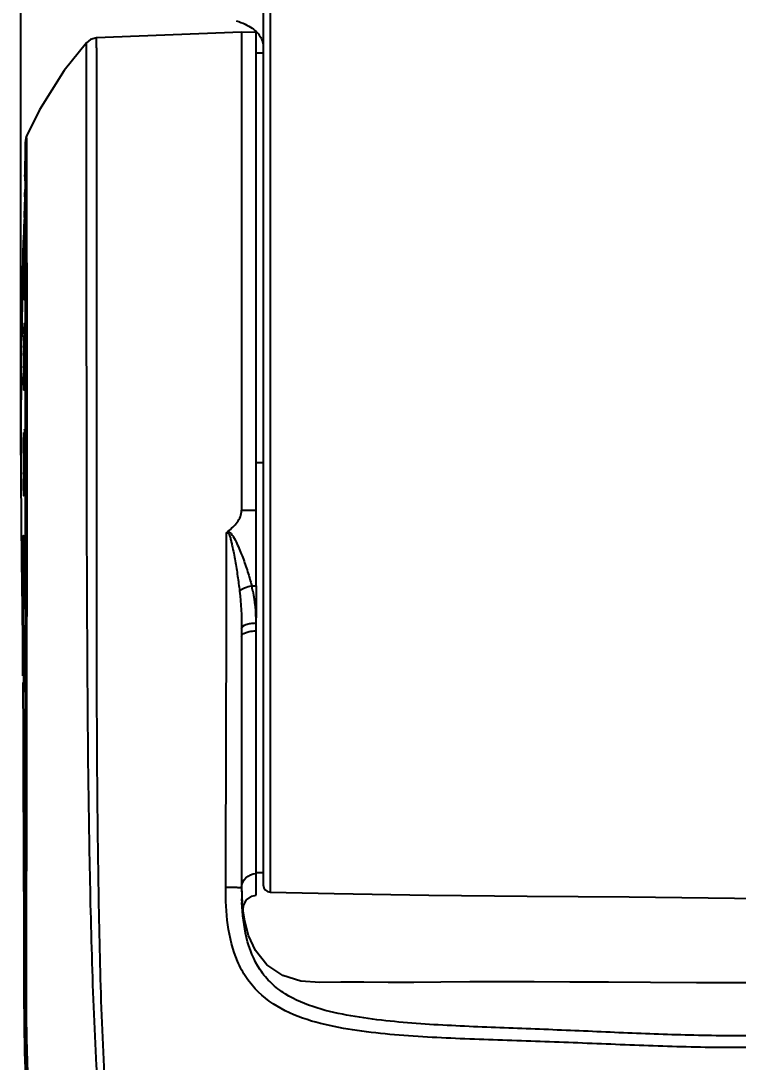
# Model space of a CAD drawing. Header units: millimetres. Extents: x 5828 to 6704, y 123 to 421.
# Drawn here: x 6469.71 to 6476.36, y 249.84 to 259.49 of the extents above; entities that cross this region are included whole.
import ezdxf

# ---------------------------------------------------------------- set-up
doc = ezdxf.new("R2010")
doc.units = ezdxf.units.MM
doc.layers.add('外形图', color=7, linetype='Continuous')
doc.layers.add('尺寸标注', color=7, linetype='Continuous')
doc.styles.add('微软雅黑', font='msyh.ttc', dxfattribs={"height": 1.5})
doc.dimstyles.new('尺寸标注_1_15比例', dxfattribs={"dimtxt": 1.5, "dimasz": 1.25, "dimexe": 0.5, "dimexo": 0.4, "dimgap": 0.5, "dimtad": 1, "dimdec": 1, "dimlfac": 15, "dimdsep": 46, "dimtxsty": '微软雅黑', "dimcen": 0.09, "dimadec": 0, "dimazin": 0, "dimtp": 0.01, "dimtm": 0.01, "dimtfac": 1, "dimtdec": 1, "dimtofl": 0, "dimtmove": 0, "dimatfit": 3, "dimfxl": 1, "dimtolj": 1, "dimarcsym": 0})

# ---------------------------------------------------------------- blocks, each defined once
blk = doc.blocks.new('*D787')
at = {"layer": 'Defpoints', "color": 0}
for p in [(6469.7154, 284.5485), (6483.0052, 255.7131), (6469.7154, 255.0651)]:
    blk.add_point(p, dxfattribs=at)
at = {"layer": '尺寸标注', "color": 0, "lineweight": -2}
for p, q in [((6469.7154, 255.4651), (6469.7154, 285.0485)), ((6483.0052, 256.1131), (6483.0052, 285.0485)), ((6481.7552, 284.5485), (6470.9654, 284.5485))]:
    blk.add_line(p, q, dxfattribs=at)
at = {"layer": '尺寸标注', "color": 0}
for points in [[(6470.9654, 284.7569), (6470.9654, 284.3402), (6469.7154, 284.5485)], [(6481.7552, 284.3402), (6481.7552, 284.7569), (6483.0052, 284.5485)]]:
    blk.add_solid(points, dxfattribs=at)
at = {"layer": '尺寸标注', "color": 0, "insert": (6476.3603, 285.8276), "char_height": 1.5, "attachment_point": 5, "style": '微软雅黑'}
blk.add_mtext('\\A1;199.3', dxfattribs=at)

msp = doc.modelspace()

# ---------------------------------------------------------------- linework, layer by layer
at = {"layer": '外形图', "color": 7, "linetype": 'Continuous'}
for p, q in [((6471.7599, 259.3821), (6470.4159, 259.33)), ((6471.7599, 259.3821), (6471.7599, 254.9538)), ((6471.8933, 259.3797), (6471.7599, 259.3821)), ((6471.8933, 254.2562), (6471.8933, 259.3797)), ((6471.9594, 259.2529), (6471.9599, 259.2371)), ((6471.9599, 259.1897), (6471.8933, 259.1897)), ((6469.7682, 258.4186), (6469.7682, 258.4188)), ((6469.7682, 258.4186), (6469.7682, 258.4188)), ((6469.7688, 258.3661), (6469.7682, 258.4186)), ((6469.7688, 258.3661), (6469.7686, 258.3984)), ((6469.7569, 258.3684), (6469.7546, 258.2712)), ((6469.7569, 258.2414), (6469.7569, 258.3684)), ((6469.7691, 258.3192), (6469.7688, 258.3661)), ((6469.7696, 258.222), (6469.7691, 258.3192)), ((6469.7546, 258.2716), (6469.7512, 258.1084)), ((6469.7546, 258.2716), (6469.7546, 258.2715)), ((6469.7568, 257.7659), (6469.7569, 258.2414)), ((6469.7697, 258.1825), (6469.7694, 258.2579)), ((6469.7512, 258.1084), (6469.7501, 258.0552)), ((6469.7701, 258.0429), (6469.7697, 258.1825)), ((6469.7706, 257.8722), (6469.7701, 258.0429)), ((6469.7538, 257.9545), (6469.7534, 257.9243)), ((6469.771, 257.6731), (6469.7706, 257.8722)), ((6469.7567, 256.2291), (6469.7568, 257.7659)), ((6469.7484, 257.6649), (6469.748, 257.6475)), ((6469.7711, 257.6011), (6469.771, 257.6731)), ((6469.7712, 257.5363), (6469.7711, 257.6011)), ((6469.7713, 257.5266), (6469.7712, 257.5363)), ((6469.7714, 257.4497), (6469.7713, 257.5266)), ((6469.7369, 257.4563), (6469.7341, 257.3145)), ((6469.7474, 257.4149), (6469.7479, 257.429)), ((6469.7715, 257.3705), (6469.7714, 257.4497)), ((6469.7716, 257.2891), (6469.7715, 257.3705)), ((6469.7341, 257.3145), (6469.7307, 257.1282)), ((6469.7445, 257.2981), (6469.7449, 257.3161)), ((6469.7539, 257.3169), (6469.7537, 257.3017)), ((6469.7717, 257.2054), (6469.7716, 257.2891)), ((6469.7305, 257.1155), (6469.7307, 257.128)), ((6469.7308, 257.1282), (6469.7307, 257.1248)), ((6469.7307, 257.128), (6469.7308, 257.1282)), ((6469.7307, 257.1268), (6469.7307, 257.128)), ((6469.7308, 257.1282), (6469.7308, 257.1281)), ((6469.7718, 257.1284), (6469.7717, 257.2054)), ((6469.7718, 257.1196), (6469.7718, 257.1284)), ((6469.7297, 257.0436), (6469.7291, 257.0012)), ((6469.7297, 257.0661), (6469.7306, 257.1209)), ((6469.7304, 257.097), (6469.7297, 257.0436)), ((6469.7307, 257.1248), (6469.7304, 257.097)), ((6469.7412, 257.0844), (6469.7415, 257.114)), ((6469.7719, 257.0316), (6469.7718, 257.1196)), ((6469.772, 256.9413), (6469.7719, 257.0316)), ((6469.7291, 257.0012), (6469.7273, 256.8825)), ((6469.748, 257.0045), (6469.7475, 256.9906)), ((6469.7721, 256.8487), (6469.772, 256.9413)), ((6469.7268, 256.8462), (6469.7251, 256.7357)), ((6469.7273, 256.8825), (6469.7268, 256.8462)), ((6469.7721, 256.7538), (6469.7721, 256.8487)), ((6469.7722, 256.6568), (6469.7721, 256.7538)), ((6469.7237, 256.6524), (6469.7222, 256.5597)), ((6469.7251, 256.7357), (6469.7237, 256.6524)), ((6469.7722, 256.5579), (6469.7722, 256.6568)), ((6469.7217, 256.5411), (6469.7224, 256.5885)), ((6469.7227, 256.5877), (6469.7217, 256.5325)), ((6469.7722, 256.4574), (6469.7722, 256.5579)), ((6469.7181, 256.2235), (6469.7218, 256.5443)), ((6469.722, 256.5459), (6469.7216, 256.5287)), ((6469.7217, 256.5301), (6469.7216, 256.5287)), ((6469.7216, 256.5282), (6469.7216, 256.5288)), ((6469.7216, 256.5287), (6469.7216, 256.5282)), ((6469.7414, 256.463), (6469.7417, 256.4786)), ((6469.7722, 256.3559), (6469.7722, 256.4574)), ((6469.7722, 256.2537), (6469.7722, 256.3559)), ((6469.7396, 256.2742), (6469.7396, 256.2882)), ((6469.7524, 256.2867), (6469.7522, 256.2733)), ((6469.7181, 256.2235), (6469.7147, 255.7237)), ((6469.7566, 255.7215), (6469.7567, 256.2291)), ((6469.7722, 256.1513), (6469.7722, 256.2537)), ((6469.7722, 256.0488), (6469.7722, 256.1513)), ((6469.7147, 255.7237), (6469.7144, 255.2712)), ((6469.7566, 255.6183), (6469.7566, 255.7215)), ((6469.772, 255.6352), (6469.772, 255.7398)), ((6469.7566, 255.5099), (6469.7566, 255.6183)), ((6469.7719, 255.5256), (6469.772, 255.6352)), ((6469.7383, 255.4842), (6469.7385, 255.4978)), ((6469.7566, 255.3903), (6469.7566, 255.5099)), ((6469.7719, 255.4053), (6469.7719, 255.5256)), ((6469.7719, 255.3949), (6469.7719, 255.4053)), ((6469.7719, 255.2679), (6469.7719, 255.3949)), ((6471.9599, 255.3949), (6471.8933, 255.3949)), ((6469.738, 255.2893), (6469.7379, 255.3038)), ((6469.7531, 255.2981), (6469.7529, 255.287)), ((6469.7532, 255.3096), (6469.7531, 255.2981)), ((6469.7566, 255.2539), (6469.7566, 255.3903)), ((6469.7144, 255.2712), (6469.7165, 254.8591)), ((6469.7566, 255.1982), (6469.7566, 255.2539)), ((6469.7566, 255.1019), (6469.7566, 255.1982)), ((6469.7719, 255.2581), (6469.7719, 255.2679)), ((6469.7719, 255.1133), (6469.7719, 255.2581)), ((6469.7566, 255.0849), (6469.7566, 255.1649)), ((6469.7566, 255.0849), (6469.7566, 255.1019)), ((6469.7719, 255.0849), (6469.7719, 255.1133)), ((6471.7599, 254.9552), (6471.8933, 254.9553)), ((6469.7165, 254.8591), (6469.7205, 254.4761)), ((6469.7566, 254.7227), (6469.7566, 254.7415)), ((6469.7567, 254.5494), (6469.7566, 254.7415)), ((6469.7566, 254.6991), (6469.7566, 254.7227)), ((6469.7719, 254.4127), (6469.772, 254.7402)), ((6469.772, 254.6427), (6469.772, 254.7227)), ((6469.7566, 254.6427), (6469.7566, 254.6991)), ((6469.7567, 254.6093), (6469.7566, 254.6427)), ((6469.7482, 254.5428), (6469.7509, 254.6099)), ((6469.7567, 254.4127), (6469.7567, 254.5494)), ((6469.7205, 254.4761), (6469.7259, 254.0863)), ((6469.7354, 254.5051), (6469.7354, 254.5199)), ((6469.7717, 254.1026), (6469.7719, 254.4832)), ((6469.7568, 253.7624), (6469.7567, 254.4127)), ((6471.8533, 254.2559), (6471.8933, 254.2562)), ((6469.7259, 254.0863), (6469.728, 253.8899)), ((6471.7599, 253.859), (6471.7599, 251.4603)), ((6471.8933, 251.3916), (6471.8933, 253.9109)), ((6469.7568, 253.27), (6469.7568, 253.7624)), ((6469.7327, 253.6797), (6469.7327, 253.6976)), ((6469.7338, 253.4729), (6469.7337, 253.4911)), ((6469.7333, 253.304), (6469.7339, 253.2234)), ((6469.7568, 253.2475), (6469.7568, 253.27)), ((6469.7568, 253.2475), (6469.7568, 253.27)), ((6469.7708, 253.2412), (6469.7708, 253.2699)), ((6469.7708, 253.2412), (6469.7708, 253.2699)), ((6469.7339, 253.2234), (6469.7342, 253.1765)), ((6469.7342, 253.1765), (6469.7343, 253.1596)), ((6469.7343, 253.1596), (6469.7344, 253.1422)), ((6469.7344, 253.1422), (6469.7345, 253.1243)), ((6469.7354, 252.936), (6469.736, 252.7912)), ((6469.7357, 252.8498), (6469.737, 252.5488)), ((6469.736, 252.7912), (6469.736, 252.7803)), ((6471.8933, 251.6001), (6471.9599, 251.6001)), ((6471.7694, 251.2749), (6471.7629, 251.3554)), ((6471.7766, 251.2953), (6471.8035, 251.3454)), ((6471.8035, 251.3454), (6471.8544, 251.3822)), ((6471.8544, 251.3822), (6471.8933, 251.3916)), ((6471.773, 251.2508), (6471.7766, 251.2953))]:
    msp.add_line(p, q, dxfattribs=at)
for points in [[(6471.7107, 259.4882), (6471.7325, 259.4807), (6471.7532, 259.473), (6471.7729, 259.465), (6471.7915, 259.4567), (6471.8092, 259.4481), (6471.8258, 259.4392), (6471.8416, 259.4299)], [(6471.8416, 259.4299), (6471.8564, 259.4202), (6471.8702, 259.4102), (6471.8831, 259.3998), (6471.8949, 259.3892), (6471.9056, 259.3782), (6471.9153, 259.367), (6471.9238, 259.3557), (6471.9313, 259.3442), (6471.9379, 259.3326)], [(6470.3217, 259.285), (6470.1154, 259.0268), (6469.8876, 258.6632), (6469.7682, 258.4188)], [(6470.4159, 259.33), (6470.3599, 259.3149), (6470.3217, 259.285)], [(6471.9379, 259.3326), (6471.9435, 259.3208), (6471.9483, 259.3085), (6471.9523, 259.2957), (6471.9555, 259.2822), (6471.9579, 259.2679), (6471.9594, 259.2529)], [(6469.7682, 258.4188), (6469.765, 258.4108), (6469.7617, 258.4005), (6469.7594, 258.3906), (6469.7579, 258.3813), (6469.7572, 258.3732), (6469.7569, 258.3684)], [(6469.7686, 258.3984), (6469.7684, 258.4089), (6469.7683, 258.4157), (6469.7682, 258.4186)], [(6469.737, 252.5488), (6469.7395, 251.7641), (6469.7408, 251.0796), (6469.7413, 250.4699), (6469.7475, 249.9334), (6469.769, 249.417), (6469.814, 248.8656), (6469.8994, 248.2112), (6470.049, 247.4967), (6470.3355, 246.6611)], [(6472.025, 251.4179), (6472.6167, 251.4053), (6473.495, 251.3915), (6474.4058, 251.3816), (6475.3491, 251.3732), (6476.3249, 251.3635), (6477.3332, 251.3493), (6478.3615, 251.3283)], [(6476.3599, 250.5772), (6475.9751, 250.5782), (6475.5475, 250.5808), (6475.1588, 250.5836), (6474.8012, 250.5857), (6474.4699, 250.587), (6474.162, 250.5874), (6473.8749, 250.5865), (6473.6062, 250.5846), (6473.3542, 250.5827), (6473.1163, 250.5824), (6472.8907, 250.5839), (6472.6782, 250.5843), (6472.4849, 250.5824), (6472.3092, 250.5946), (6472.1424, 250.6451), (6471.9934, 250.7456), (6471.8884, 250.877), (6471.8244, 251.0157), (6471.7886, 251.1481), (6471.7694, 251.2749)], [(6471.7718, 251.2508), (6471.7715, 251.2565), (6471.7724, 251.2429)], [(6478.3599, 250.5873), (6477.6985, 250.5844), (6476.9767, 250.5795), (6476.3599, 250.5772)]]:
    msp.add_lwpolyline(points, dxfattribs=at)
for centre, radius, start, end in [((6476.3399, 257.8119), 6.5915, 177.95543, 178.30869), ((6443.0725, 258.3199), 26.6838, 359.01055, 359.15036), ((6436.1877, 258.4384), 33.5697, 358.80127, 358.92293), ((6439.06, 258.3774), 30.6967, 358.67005, 358.80295), ((6447.2959, 258.183), 22.4584, 358.46426, 358.63395), ((6464.1208, 257.7007), 5.6267, 357.80473, 358.21841), ((6456.3722, 257.9404), 13.3789, 358.22411, 358.46078), ((6475.8384, 257.239), 6.0935, 177.97449, 178.21329), ((6483.853, 257.0067), 14.1114, 178.34219, 178.74351), ((6454.9874, 257.4655), 14.7673, 359.42327, 359.59893), ((6457.8145, 257.4456), 11.9401, 359.59946, 359.74251), ((6490.3645, 256.8652), 20.6245, 178.94603, 179.13416), ((6489.5088, 256.8815), 19.7687, 178.79226, 178.94757), ((6450.7705, 257.5118), 18.9844, 358.99212, 359.18083), ((6451.5991, 257.5006), 18.1557, 359.17892, 359.37236), ((6488.6295, 256.8907), 18.8894, 179.13201, 179.32266), ((6452.1592, 257.4867), 17.5955, 358.78597, 358.99432), ((6483.8402, 256.9436), 14.0997, 179.42758, 179.54258), ((6456.8336, 257.3856), 12.92, 358.30997, 358.79501), ((6464.2224, 257.168), 5.528, 357.89669, 358.16138), ((6470.7742, 256.6018), 1.0289, 176.55911, 176.99706), ((6479.7035, 256.3067), 9.9633, 178.38443, 179.0119), ((6461.6831, 256.5079), 8.0711, 0.19815, 0.42292), ((6483.7899, 256.2339), 14.0504, 179.06593, 179.25183), ((6456.83, 256.5047), 12.9242, 359.576, 359.84491), ((6459.3092, 256.4998), 10.4451, 359.83507, 0.19766), ((6484.5421, 256.2237), 14.8026, 179.25043, 179.53202), ((6456.2249, 256.5085), 13.5294, 359.28612, 359.5788), ((6480.9705, 256.24), 11.2309, 179.82535, 180.03721), ((6483.598, 256.2309), 13.8585, 179.5297, 179.76316), ((6457.128, 256.4969), 12.6262, 359.04616, 359.28795), ((6478.5171, 256.2379), 8.7775, 180.03415, 180.29831), ((6468.7607, 256.1529), 0.9878, 356.38754, 356.84482), ((6462.4602, 255.4433), 7.2931, 0.82175, 1.07453), ((6460.6381, 255.4174), 9.1154, 0.49044, 0.82065), ((6459.1853, 255.4043), 10.5683, 0.19337, 0.49404), ((6482.9611, 255.3634), 13.2233, 179.71226, 180.01119), ((6482.1833, 255.3679), 12.4455, 179.46457, 179.71465), ((6458.8521, 255.4025), 10.9015, 359.77588, 0.1969), ((6482.0948, 255.3627), 12.3571, 180.00842, 180.27302), ((6459.7148, 255.3989), 10.0387, 359.49058, 359.7772), ((6479.5343, 255.3483), 9.7965, 180.34518, 180.59851), ((6490.7211, 253.7591), 20.9875, 177.31706, 177.6767), ((5803.4054, 254.5753), 668.214, 359.7331317, 0.0140539), ((6475.5058, 254.5404), 5.7702, 178.98085, 179.37191), ((6480.0319, 254.4964), 10.2966, 179.40284, 179.86879), ((6464.0897, 254.4541), 5.6592, 0.89757, 1.07144), ((6461.2604, 254.4104), 8.4889, 0.6614, 0.89369), ((6484.7655, 254.486), 15.0301, 179.92728, 180.16743), ((6486.6822, 254.4908), 16.9468, 180.16468, 180.39772), ((6458.7119, 254.388), 11.0375, 0.33868, 0.62471), ((6458.222, 254.3863), 11.5274, 359.95481, 0.33304), ((6486.2091, 254.4868), 16.4738, 180.39526, 180.57903), ((6458.4325, 254.3855), 11.3168, 359.67454, 359.95815), ((6483.6745, 254.467), 13.9525, 180.84784, 181.2186), ((6482.7391, 254.4496), 13.0035, 180.56956, 180.84993), ((6476.2498, 254.3472), 6.5134, 180.7962, 181.24239), ((6470.6316, 253.9691), 1.255, 10.90012, 13.21383), ((6489.9191, 254.5934), 20.1984, 181.20038, 181.54508), ((6474.5696, 254.3081), 4.8328, 181.21069, 181.35816), ((6491.6311, 254.6372), 21.9109, 181.53876, 181.94077), ((6492.4715, 253.6731), 22.7398, 178.91724, 179.44051), ((6459.642, 253.6118), 10.0975, 0.63497, 1.06349), ((6454.5743, 253.5491), 15.1656, 0.46185, 0.65965), ((6452.0365, 253.5281), 17.7035, 0.28302, 0.46337), ((6450.5252, 253.5204), 19.2148, 0.05655, 0.28397), ((6450.7543, 253.5201), 18.9857, 359.88927, 0.05812), ((6474.6155, 251.4597), 2.8555, 179.97781, 182.75727), ((6473.6855, 251.4615), 1.9256, 180.03593, 181.15345), ((6472.0266, 251.4846), 0.0667, 180.00002, 268.62161), ((6473.6433, 251.4607), 1.8834, 181.15478, 181.79538), ((6473.594, 251.4591), 1.834, 181.79396, 183.23906), ((6473.546, 251.4565), 1.786, 183.24525, 184.25952)]:
    msp.add_arc(centre, radius, start, end, dxfattribs=at)
for points, knots in [([(6471.9821, 261.727), (6471.9871, 261.6942), (6471.9962, 261.6285), (6472.0072, 261.5298), (6472.0142, 261.4474), (6472.0185, 261.3816), (6472.0217, 261.316), (6472.0243, 261.234), (6472.0259, 261.1033), (6472.0256, 260.9729), (6472.0252, 260.843), (6472.0252, 260.746), (6472.0253, 260.6492), (6472.0254, 260.5208), (6472.0255, 260.361), (6472.0254, 260.107), (6472.0253, 259.7921), (6472.0254, 259.4172), (6472.0254, 259.0461), (6472.0255, 258.6781), (6472.0255, 258.3125), (6472.0255, 257.8289), (6472.0256, 257.2161), (6472.0254, 256.5924), (6472.0253, 256.0747), (6472.0252, 255.6723), (6472.0251, 255.2668), (6472.0251, 254.8623), (6472.025, 254.4632), (6472.025, 254.0737), (6472.0249, 253.698), (6472.0249, 253.34), (6472.0249, 253.0037), (6472.0249, 252.7386), (6472.0248, 252.54), (6472.0248, 252.402), (6472.0248, 252.2719), (6472.0248, 252.1501), (6472.0249, 252.0367), (6472.0249, 251.9322), (6472.0249, 251.8369), (6472.0249, 251.7509), (6472.0249, 251.6851), (6472.0249, 251.6374), (6472.0249, 251.6053), (6472.0249, 251.5757), (6472.0249, 251.5486), (6472.0249, 251.5241), (6472.0249, 251.502), (6472.0249, 251.4826), (6472.0249, 251.4657), (6472.025, 251.4532), (6472.025, 251.4446), (6472.025, 251.439), (6472.025, 251.4341), (6472.025, 251.4299), (6472.025, 251.4263), (6472.025, 251.4237), (6472.025, 251.422), (6472.025, 251.4209), (6472.025, 251.42), (6472.025, 251.4193), (6472.025, 251.4187), (6472.025, 251.4184), (6472.025, 251.4181), (6472.025, 251.418), (6472.025, 251.418), (6472.025, 251.4179), (6472.025, 251.4179)], [0, 0, 0, 0, 0.00966, 0.019294, 0.0289, 0.033692, 0.038478, 0.048029, 0.057552, 0.076512, 0.08595, 0.095359, 0.104741, 0.114095, 0.132723, 0.151247, 0.187989, 0.224339, 0.260318, 0.295976, 0.331404, 0.366679, 0.436676, 0.509698, 0.548145, 0.587296, 0.626768, 0.666136, 0.704976, 0.742884, 0.779456, 0.814296, 0.847028, 0.877307, 0.891427, 0.904818, 0.917445, 0.929274, 0.940274, 0.950417, 0.959675, 0.968023, 0.975441, 0.978795, 0.981908, 0.98478, 0.987408, 0.989791, 0.991926, 0.993814, 0.995452, 0.99684, 0.99744, 0.997977, 0.99845, 0.998861, 0.999209, 0.999494, 0.999612, 0.999715, 0.999802, 0.999873, 0.999929, 0.999968, 0.999982, 0.999992, 0.999998, 1, 1, 1, 1]), ([(6472.992, 245.0616), (6472.6758, 245.2377), (6472.2239, 245.5465), (6471.6956, 246.0432), (6471.3461, 246.4607), (6471.0487, 246.9162), (6470.8068, 247.4043), (6470.6422, 247.9237), (6470.5394, 248.4579), (6470.4741, 248.9977), (6470.4171, 249.7205), (6470.3765, 250.6261), (6470.3513, 251.7135), (6470.3359, 252.801), (6470.3315, 253.7073), (6470.3272, 254.4321), (6470.3269, 254.9758), (6470.3235, 255.5184), (6470.3255, 256.0558), (6470.3231, 256.5801), (6470.3238, 257.0811), (6470.3228, 257.5493), (6470.3228, 257.9754), (6470.3226, 258.3005), (6470.3224, 258.5333), (6470.3222, 258.6855), (6470.3221, 258.8217), (6470.322, 258.9411), (6470.3218, 259.0432), (6470.3217, 259.1274), (6470.3216, 259.1862), (6470.3216, 259.224), (6470.3215, 259.2454), (6470.3219, 259.2618), (6470.321, 259.2743), (6470.3226, 259.2805), (6470.321, 259.2847), (6470.3217, 259.285)], [0, 0, 0, 0, 0.071524, 0.107309, 0.143083, 0.178858, 0.214625, 0.250393, 0.286188, 0.321999, 0.357819, 0.429475, 0.50114, 0.572802, 0.644451, 0.680268, 0.716076, 0.751903, 0.787534, 0.822285, 0.855527, 0.886564, 0.914828, 0.939754, 0.950809, 0.960855, 0.969841, 0.977722, 0.984458, 0.990015, 0.994366, 0.996082, 0.997489, 0.998586, 0.99937, 0.999842, 1, 1, 1, 1]), ([(6472.992, 245.0616), (6472.6803, 245.2451), (6472.2374, 245.5669), (6471.7207, 246.0756), (6471.379, 246.5001), (6471.0885, 246.9608), (6470.8535, 247.4531), (6470.6955, 247.9754), (6470.5971, 248.5112), (6470.5352, 249.0522), (6470.4822, 249.7764), (6470.4481, 250.6835), (6470.4293, 251.7725), (6470.4192, 252.8616), (6470.4188, 253.7691), (6470.4169, 254.4949), (6470.4182, 255.0393), (6470.4175, 255.5824), (6470.4195, 256.1196), (6470.4181, 256.6429), (6470.4195, 257.1423), (6470.4188, 257.6082), (6470.4191, 258.0318), (6470.419, 258.3546), (6470.4187, 258.5856), (6470.4185, 258.7365), (6470.4183, 258.8715), (6470.418, 258.9898), (6470.4176, 259.0908), (6470.4173, 259.1742), (6470.417, 259.2324), (6470.4167, 259.2697), (6470.4167, 259.291), (6470.4161, 259.307), (6470.4169, 259.3197), (6470.4151, 259.325), (6470.4167, 259.33), (6470.4159, 259.33)], [0, 0, 0, 0, 0.071524, 0.107344, 0.14317, 0.179004, 0.214838, 0.25068, 0.286546, 0.322426, 0.358313, 0.430096, 0.501886, 0.573673, 0.645445, 0.681321, 0.717188, 0.75308, 0.78871, 0.823419, 0.856548, 0.887449, 0.91555, 0.940302, 0.951273, 0.961236, 0.970145, 0.977954, 0.984626, 0.990128, 0.994433, 0.996131, 0.997522, 0.998605, 0.99938, 0.999845, 1, 1, 1, 1]), ([(6471.9599, 259.2378), (6471.9599, 259.1277), (6471.96, 258.6482), (6471.9599, 257.7994), (6471.9599, 256.988), (6471.9599, 256.5459), (6471.9599, 256.4732)], [0, 0, 0, 0, 0.119505, 0.520301, 0.921098, 1, 1, 1, 1]), ([(6469.7526, 258.0471), (6469.7527, 258.0513), (6469.7532, 258.0583), (6469.753, 258.0682), (6469.7544, 258.0723), (6469.7536, 258.0762), (6469.7542, 258.0762)], [0, 0, 0, 0, 0.433028, 0.746197, 0.935824, 1, 1, 1, 1]), ([(6469.7542, 258.0762), (6469.7549, 258.0762), (6469.7538, 258.0718), (6469.7551, 258.0673), (6469.7545, 258.0564), (6469.7548, 258.043), (6469.7545, 258.0254), (6469.7543, 257.9956), (6469.754, 257.9715), (6469.7538, 257.9545)], [0, 0, 0, 0, 0.016867, 0.066911, 0.14956, 0.263741, 0.407954, 0.580304, 1, 1, 1, 1]), ([(6469.7503, 257.4936), (6469.7505, 257.4974), (6469.751, 257.5037), (6469.7512, 257.5125), (6469.7523, 257.5164), (6469.752, 257.5198), (6469.7526, 257.5198)], [0, 0, 0, 0, 0.432204, 0.744623, 0.93411, 1, 1, 1, 1]), ([(6469.7526, 257.5198), (6469.7534, 257.5198), (6469.7528, 257.5153), (6469.754, 257.5104), (6469.7539, 257.499), (6469.7543, 257.4848), (6469.7544, 257.4663), (6469.7546, 257.435), (6469.7545, 257.4098), (6469.7544, 257.392)], [0, 0, 0, 0, 0.01728, 0.067575, 0.15048, 0.264889, 0.409233, 0.581517, 1, 1, 1, 1]), ([(6469.7413, 257.4581), (6469.7412, 257.4594), (6469.741, 257.4693), (6469.741, 257.4792), (6469.741, 257.4877)], [0, 0, 0, 0, 0.137864, 1, 1, 1, 1]), ([(6469.7416, 257.4562), (6469.7414, 257.4562), (6469.7415, 257.4572), (6469.7413, 257.4576), (6469.7413, 257.4581)], [0, 0, 0, 0, 0.257391, 1, 1, 1, 1]), ([(6469.7424, 257.4659), (6469.7423, 257.4635), (6469.7412, 257.4614), (6469.7424, 257.4562), (6469.7416, 257.4562)], [0, 0, 0, 0, 0.747044, 1, 1, 1, 1]), ([(6469.7433, 257.4852), (6469.7432, 257.4833), (6469.743, 257.4768), (6469.7427, 257.4704), (6469.7424, 257.4659)], [0, 0, 0, 0, 0.298264, 1, 1, 1, 1]), ([(6469.7487, 257.4544), (6469.7488, 257.4582), (6469.7493, 257.4712), (6469.7499, 257.4843), (6469.7503, 257.4936)], [0, 0, 0, 0, 0.288387, 1, 1, 1, 1]), ([(6469.7425, 256.8998), (6469.7416, 256.8998), (6469.7424, 256.9054), (6469.7409, 256.9114), (6469.7412, 256.9256), (6469.7407, 256.9431), (6469.7406, 256.9659), (6469.7406, 257.004), (6469.7407, 257.0346), (6469.7409, 257.0561)], [0, 0, 0, 0, 0.017538, 0.068685, 0.152823, 0.268541, 0.413852, 0.586252, 1, 1, 1, 1]), ([(6469.7466, 256.9651), (6469.7465, 256.9613), (6469.746, 256.9482), (6469.7454, 256.9351), (6469.7449, 256.9257)], [0, 0, 0, 0, 0.288734, 1, 1, 1, 1]), ([(6469.7449, 256.9257), (6469.7447, 256.922), (6469.7443, 256.9157), (6469.744, 256.907), (6469.7429, 256.9032), (6469.7431, 256.8998), (6469.7425, 256.8998)], [0, 0, 0, 0, 0.432031, 0.744333, 0.933819, 1, 1, 1, 1]), ([(6469.7442, 256.5876), (6469.7444, 256.5943), (6469.7451, 256.617), (6469.7459, 256.6397), (6469.7468, 256.6557)], [0, 0, 0, 0, 0.295604, 1, 1, 1, 1]), ([(6469.7472, 256.6635), (6469.7474, 256.6669), (6469.7478, 256.6726), (6469.7483, 256.6805), (6469.7492, 256.6841), (6469.7494, 256.6871), (6469.7499, 256.6871)], [0, 0, 0, 0, 0.430876, 0.742273, 0.931639, 1, 1, 1, 1]), ([(6469.7499, 256.6871), (6469.7506, 256.6871), (6469.7506, 256.683), (6469.7517, 256.6784), (6469.752, 256.6678), (6469.7526, 256.6545), (6469.753, 256.6372), (6469.7536, 256.6079), (6469.7539, 256.5842), (6469.754, 256.5675)], [0, 0, 0, 0, 0.017754, 0.067952, 0.150535, 0.264529, 0.408496, 0.580595, 1, 1, 1, 1]), ([(6469.7522, 256.2733), (6469.7519, 256.2552), (6469.7507, 256.197), (6469.7492, 256.1387), (6469.747, 256.0986)], [0, 0, 0, 0, 0.310648, 1, 1, 1, 1]), ([(6469.7437, 256.0671), (6469.7429, 256.0671), (6469.743, 256.0714), (6469.7419, 256.0763), (6469.7416, 256.0874), (6469.7409, 256.1013), (6469.7405, 256.1194), (6469.7399, 256.15), (6469.7397, 256.1747), (6469.7397, 256.1922)], [0, 0, 0, 0, 0.017814, 0.068165, 0.150971, 0.265203, 0.409348, 0.58147, 1, 1, 1, 1]), ([(6469.7465, 256.0907), (6469.7463, 256.0873), (6469.7458, 256.0816), (6469.7453, 256.0737), (6469.7444, 256.0701), (6469.7442, 256.0671), (6469.7437, 256.0671)], [0, 0, 0, 0, 0.430644, 0.741927, 0.931321, 1, 1, 1, 1]), ([(6469.772, 255.7398), (6469.7721, 255.7657), (6469.7721, 255.8687), (6469.7722, 255.9717), (6469.7722, 256.0488)], [0, 0, 0, 0, 0.251577, 1, 1, 1, 1]), ([(6469.7459, 255.7049), (6469.7467, 255.7049), (6469.7469, 255.7007), (6469.748, 255.6957), (6469.7486, 255.6847), (6469.7494, 255.6708), (6469.7502, 255.6527), (6469.7512, 255.6222), (6469.7517, 255.5975), (6469.752, 255.5801)], [0, 0, 0, 0, 0.018155, 0.068618, 0.151452, 0.265654, 0.409725, 0.581738, 1, 1, 1, 1]), ([(6469.7385, 255.4978), (6469.7387, 255.5165), (6469.7395, 255.576), (6469.7405, 255.6355), (6469.7427, 255.6763)], [0, 0, 0, 0, 0.313697, 1, 1, 1, 1]), ([(6469.7447, 255.0849), (6469.7437, 255.0849), (6469.7437, 255.0905), (6469.7422, 255.097), (6469.7416, 255.1115), (6469.7407, 255.1296), (6469.74, 255.1531), (6469.739, 255.1923), (6469.7386, 255.2238), (6469.7383, 255.246)], [0, 0, 0, 0, 0.018368, 0.069866, 0.154247, 0.270113, 0.415434, 0.587636, 1, 1, 1, 1]), ([(6469.7529, 255.287), (6469.7527, 255.2688), (6469.7518, 255.2109), (6469.7507, 255.153), (6469.7482, 255.1134)], [0, 0, 0, 0, 0.313729, 1, 1, 1, 1]), ([(6469.7482, 255.1134), (6469.748, 255.1093), (6469.7475, 255.1023), (6469.7468, 255.0928), (6469.7458, 255.0885), (6469.7454, 255.0849), (6469.7447, 255.0849)], [0, 0, 0, 0, 0.429426, 0.740535, 0.930272, 1, 1, 1, 1]), ([(6471.6318, 254.7587), (6471.6638, 254.7833), (6471.7095, 254.8246), (6471.7514, 254.8945), (6471.7599, 254.9351), (6471.7599, 254.9552)], [0, 0, 0, 0, 0.500141, 0.750355, 1, 1, 1, 1]), ([(6469.738, 254.6956), (6469.7381, 254.6996), (6469.7385, 254.7061), (6469.7389, 254.7151), (6469.7398, 254.7192), (6469.74, 254.7227), (6469.7407, 254.7227)], [0, 0, 0, 0, 0.430604, 0.742127, 0.931612, 1, 1, 1, 1]), ([(6469.7407, 254.7227), (6469.7412, 254.7227), (6469.7415, 254.7197), (6469.7423, 254.7161), (6469.7429, 254.7082), (6469.7434, 254.7025), (6469.7436, 254.6991)], [0, 0, 0, 0, 0.06929, 0.25869, 0.569747, 1, 1, 1, 1]), ([(6469.7566, 254.7416), (6469.7578, 254.7407), (6469.7635, 254.7412), (6469.7683, 254.7403), (6469.772, 254.7402)], [0, 0, 0, 0, 0.286607, 1, 1, 1, 1]), ([(6471.6193, 254.7392), (6471.621, 254.7417), (6471.6246, 254.7474), (6471.6352, 254.7455), (6471.6397, 254.7375), (6471.6453, 254.727), (6471.6503, 254.7128), (6471.6556, 254.6957), (6471.6602, 254.6785), (6471.666, 254.6553), (6471.6752, 254.6146), (6471.6869, 254.5563), (6471.704, 254.463), (6471.723, 254.3465), (6471.7357, 254.253), (6471.7411, 254.2063)], [0, 0, 0, 0, 0.015824, 0.030911, 0.046684, 0.062439, 0.093946, 0.125446, 0.156933, 0.188407, 0.251309, 0.376925, 0.502265, 0.751951, 1, 1, 1, 1]), ([(6471.6318, 254.7587), (6471.6435, 254.7574), (6471.6634, 254.7401), (6471.6892, 254.7013), (6471.7161, 254.6478), (6471.7442, 254.5829), (6471.7785, 254.496), (6471.8167, 254.3876), (6471.8423, 254.2998), (6471.8533, 254.2559)], [0, 0, 0, 0, 0.063172, 0.12732, 0.255123, 0.382167, 0.508281, 0.757043, 1, 1, 1, 1]), ([(6469.7365, 254.6431), (6469.7366, 254.6482), (6469.7369, 254.6657), (6469.7374, 254.6833), (6469.738, 254.6956)], [0, 0, 0, 0, 0.294265, 1, 1, 1, 1]), ([(6469.7436, 254.6991), (6469.7441, 254.691), (6469.7463, 254.6446), (6469.7472, 254.5982), (6469.7479, 254.56)], [0, 0, 0, 0, 0.174967, 1, 1, 1, 1]), ([(6469.7492, 254.3212), (6469.7491, 254.3021), (6469.7485, 254.2405), (6469.7476, 254.1788), (6469.7458, 254.1363)], [0, 0, 0, 0, 0.308837, 1, 1, 1, 1]), ([(6471.7411, 254.2063), (6471.7545, 254.2189), (6471.7915, 254.2392), (6471.831, 254.2513), (6471.8533, 254.2559)], [0, 0, 0, 0, 0.446322, 1, 1, 1, 1]), ([(6471.8933, 254.2562), (6471.8933, 254.1987), (6471.8934, 254.1123), (6471.8931, 254.0116), (6471.8939, 253.954), (6471.8909, 253.9253), (6471.8909, 253.9109)], [0, 0, 0, 0, 0.49997, 0.749958, 0.874942, 1, 1, 1, 1]), ([(6469.7403, 254.1263), (6469.7401, 254.1306), (6469.7392, 254.153), (6469.7386, 254.1755), (6469.7382, 254.1936)], [0, 0, 0, 0, 0.193607, 1, 1, 1, 1]), ([(6469.7428, 254.1027), (6469.7423, 254.1027), (6469.7421, 254.1057), (6469.7413, 254.1092), (6469.7409, 254.1171), (6469.7405, 254.1228), (6469.7403, 254.1263)], [0, 0, 0, 0, 0.068142, 0.257429, 0.568897, 1, 1, 1, 1]), ([(6469.7458, 254.1363), (6469.7456, 254.1314), (6469.7451, 254.1233), (6469.7447, 254.112), (6469.7435, 254.107), (6469.7436, 254.1027), (6469.7428, 254.1027)], [0, 0, 0, 0, 0.430625, 0.742918, 0.932894, 1, 1, 1, 1]), ([(6469.7327, 253.6976), (6469.7326, 253.7146), (6469.7325, 253.7689), (6469.7325, 253.8232), (6469.7331, 253.8605)], [0, 0, 0, 0, 0.31233, 1, 1, 1, 1]), ([(6469.7331, 253.8605), (6469.7332, 253.8647), (6469.7335, 253.8718), (6469.7333, 253.8818), (6469.7344, 253.886), (6469.7338, 253.89), (6469.7344, 253.89)], [0, 0, 0, 0, 0.432716, 0.745691, 0.935273, 1, 1, 1, 1]), ([(6469.7344, 253.89), (6469.7349, 253.89), (6469.7346, 253.8869), (6469.7355, 253.8835), (6469.7356, 253.8755), (6469.7362, 253.8655), (6469.7365, 253.8525), (6469.7372, 253.8301), (6469.7375, 253.812), (6469.7378, 253.7992)], [0, 0, 0, 0, 0.016955, 0.066263, 0.147709, 0.260549, 0.403709, 0.575817, 1, 1, 1, 1]), ([(6471.7599, 253.859), (6471.7599, 253.8769), (6471.798, 253.8981), (6471.8434, 253.9082), (6471.8762, 253.9109), (6471.8933, 253.9109)], [0, 0, 0, 0, 0.358508, 0.657565, 1, 1, 1, 1]), ([(6471.7599, 253.7857), (6471.7599, 253.7897), (6471.7639, 253.8015), (6471.7825, 253.8161), (6471.7998, 253.823), (6471.8101, 253.8262)], [0, 0, 0, 0, 0.176901, 0.522124, 1, 1, 1, 1]), ([(6471.8101, 253.8262), (6471.8163, 253.8281), (6471.8435, 253.8351), (6471.8717, 253.8375), (6471.8933, 253.8375)], [0, 0, 0, 0, 0.229027, 1, 1, 1, 1]), ([(6469.74, 253.4834), (6469.7399, 253.4644), (6469.7397, 253.4036), (6469.7393, 253.3428), (6469.7384, 253.3009)], [0, 0, 0, 0, 0.311407, 1, 1, 1, 1]), ([(6469.737, 253.27), (6469.7365, 253.27), (6469.737, 253.2731), (6469.7361, 253.2765), (6469.7362, 253.2845), (6469.7358, 253.2944), (6469.7356, 253.3075), (6469.7352, 253.3298), (6469.735, 253.3479), (6469.7348, 253.3608)], [0, 0, 0, 0, 0.016754, 0.065991, 0.147411, 0.260259, 0.403455, 0.575625, 1, 1, 1, 1]), ([(6469.7384, 253.3009), (6469.7383, 253.2964), (6469.7379, 253.289), (6469.7382, 253.2785), (6469.7369, 253.2741), (6469.7377, 253.27), (6469.737, 253.27)], [0, 0, 0, 0, 0.432736, 0.745909, 0.935627, 1, 1, 1, 1]), ([(6470.643, 246.583), (6470.4949, 246.8244), (6470.2366, 247.3319), (6469.9757, 248.1442), (6469.823, 248.983), (6469.7556, 249.8332), (6469.7566, 250.6859), (6469.7572, 251.539), (6469.7569, 252.3931), (6469.7569, 252.9626), (6469.7568, 253.2475)], [0, 0, 0, 0, 0.12465, 0.249338, 0.374165, 0.499099, 0.624143, 0.749325, 0.874619, 1, 1, 1, 1]), ([(6470.6523, 246.5697), (6470.5039, 246.8111), (6470.2448, 247.3184), (6469.9837, 248.1309), (6469.8322, 248.9704), (6469.7656, 249.8214), (6469.7667, 250.6753), (6469.7685, 251.5298), (6469.7695, 252.3853), (6469.7704, 252.9558), (6469.7708, 253.2412)], [0, 0, 0, 0, 0.124588, 0.249155, 0.373873, 0.498802, 0.623912, 0.74917, 0.874538, 1, 1, 1, 1]), ([(6469.7345, 253.1243), (6469.7346, 253.1089), (6469.7349, 253.0461), (6469.7352, 252.9833), (6469.7354, 252.936)], [0, 0, 0, 0, 0.245695, 1, 1, 1, 1]), ([(6469.736, 252.7803), (6469.7361, 252.7765), (6469.7361, 252.7634), (6469.7362, 252.7502), (6469.7362, 252.7408)], [0, 0, 0, 0, 0.287568, 1, 1, 1, 1]), ([(6469.7362, 252.7408), (6469.7363, 252.7369), (6469.7366, 252.7304), (6469.7359, 252.7211), (6469.7372, 252.7173), (6469.736, 252.7136), (6469.7366, 252.7136)], [0, 0, 0, 0, 0.433782, 0.747133, 0.936565, 1, 1, 1, 1]), ([(6471.7599, 251.4616), (6471.7599, 251.4942), (6471.7903, 251.5631), (6471.8594, 251.5882), (6471.8933, 251.5893)], [0, 0, 0, 0, 0.490474, 1, 1, 1, 1]), ([(6476.3599, 249.9781), (6476.1269, 249.9781), (6475.6608, 249.9879), (6474.9627, 250.0185), (6474.2649, 250.0439), (6473.6838, 250.062), (6473.2202, 250.0914), (6472.874, 250.1259), (6472.5316, 250.1843), (6472.1983, 250.2846), (6471.9497, 250.4435), (6471.8001, 250.6217), (6471.6892, 250.8271), (6471.6218, 251.1139), (6471.6116, 251.3466), (6471.6121, 251.463)], [0, 0, 0, 0, 0.125442, 0.250831, 0.376124, 0.501256, 0.563727, 0.626112, 0.688389, 0.75052, 0.812482, 0.843637, 0.87486, 0.937331, 1, 1, 1, 1]), ([(6471.6121, 251.463), (6471.6305, 251.463), (6471.6575, 251.463), (6471.692, 251.4628), (6471.7143, 251.4627), (6471.7327, 251.4624), (6471.7454, 251.4623), (6471.7528, 251.462), (6471.7567, 251.462), (6471.7584, 251.4616), (6471.7599, 251.4618), (6471.7599, 251.4616)], [0, 0, 0, 0, 0.373972, 0.546848, 0.700015, 0.826746, 0.921477, 0.955484, 0.980056, 0.994931, 1, 1, 1, 1]), ([(6476.3599, 250.0873), (6476.1416, 250.0873), (6475.7051, 250.0963), (6475.0512, 250.1258), (6474.3977, 250.1533), (6473.8534, 250.1723), (6473.419, 250.1972), (6473.0946, 250.2247), (6472.7722, 250.2673), (6472.4558, 250.3366), (6472.2032, 250.4397), (6472.0314, 250.5714), (6471.8905, 250.7375), (6471.7911, 250.9968), (6471.7686, 251.2135), (6471.7632, 251.3224)], [0, 0, 0, 0, 0.125603, 0.251154, 0.376611, 0.50191, 0.564459, 0.626914, 0.689239, 0.751359, 0.813141, 0.844088, 0.875114, 0.937321, 1, 1, 1, 1]), ([(6478.3599, 250.154), (6478.0268, 250.1412), (6477.3605, 250.11), (6476.6936, 250.0873), (6476.3599, 250.0873)], [0, 0, 0, 0, 0.499786, 1, 1, 1, 1]), ([(6478.3599, 250.0401), (6478.0268, 250.0288), (6477.3604, 249.9996), (6476.6936, 249.9781), (6476.3599, 249.9781)], [0, 0, 0, 0, 0.499805, 1, 1, 1, 1])]:
    msp.add_open_spline(points, degree=3, knots=knots, dxfattribs=at)
for points in [[(6471.9599, 260.0002), (6471.9599, 259.7461), (6471.9599, 259.4919), (6471.9599, 259.2378)], [(6469.7523, 257.8592), (6469.752, 257.8419), (6469.7517, 257.8246), (6469.7514, 257.8074)], [(6471.9599, 256.4732), (6471.9599, 254.8104), (6471.9599, 253.1475), (6471.96, 251.4846)], [(6469.7566, 254.7415), (6469.7566, 254.8559), (6469.7566, 254.9704), (6469.7566, 255.0849)], [(6469.772, 254.7402), (6469.772, 254.8551), (6469.7719, 254.97), (6469.7719, 255.0849)], [(6471.6193, 254.7392), (6471.6218, 254.7465), (6471.6257, 254.754), (6471.6318, 254.7587)], [(6471.7411, 254.2063), (6471.7545, 254.0911), (6471.7599, 253.975), (6471.7599, 253.859)], [(6471.8639, 254.2064), (6471.8826, 254.1093), (6471.8909, 254.0098), (6471.8909, 253.9109)], [(6469.7715, 253.7991), (6469.7716, 253.9003), (6469.7716, 254.0015), (6469.7717, 254.1026)], [(6469.7708, 253.2699), (6469.7711, 253.4463), (6469.7713, 253.6227), (6469.7715, 253.7991)], [(6469.7329, 253.6238), (6469.7328, 253.6424), (6469.7328, 253.6611), (6469.7327, 253.6797)], [(6469.7333, 253.5474), (6469.7332, 253.5729), (6469.733, 253.5983), (6469.7329, 253.6238)], [(6469.7337, 253.4911), (6469.7336, 253.5099), (6469.7334, 253.5286), (6469.7333, 253.5474)], [(6469.7342, 253.4211), (6469.7341, 253.4384), (6469.7339, 253.4556), (6469.7338, 253.4729)]]:
    msp.add_open_spline(points, degree=3, dxfattribs=at)

# ---------------------------------------------------------------- dimensions: what is measured, and where the dimension line sits
at = {"layer": '尺寸标注'}
dim = msp.add_linear_dim(base=(6469.7154, 284.5485), p1=(6483.0052, 255.7131), p2=(6469.7154, 255.0651), dimstyle='尺寸标注_1_15比例', dxfattribs=at)
dim.commit()
dim.dimension.update_dxf_attribs({"geometry": '*D787', "text_midpoint": (6476.3603, 285.8276)})

doc.saveas('drawing.dxf')
